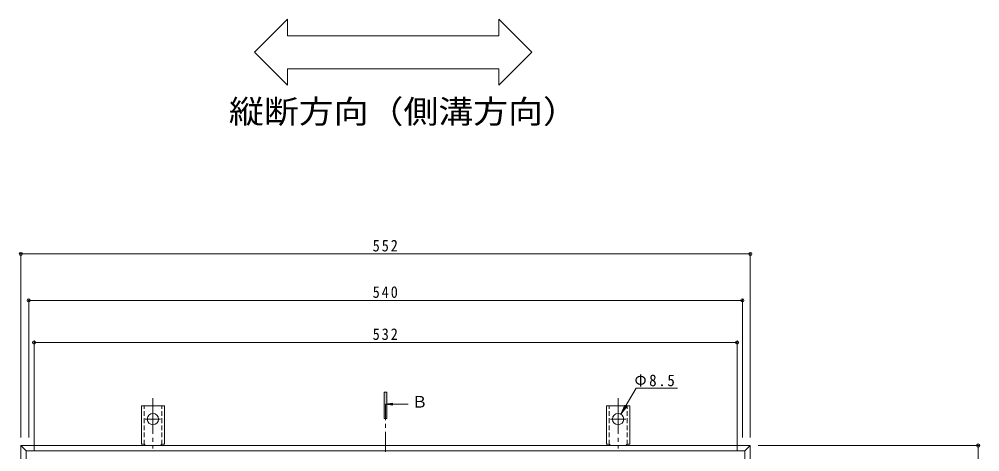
# Model space of a CAD drawing. Units: millimetres at full size, sheet at 1:3. Extents: x -962 to 1153, y -824 to 816.
# Drawn here: x -830 to -103, y 405 to 732 of the extents above; entities that cross this region are included whole.
import ezdxf
from ezdxf.enums import TextEntityAlignment as Align

# ---------------------------------------------------------------- set-up
doc = ezdxf.new("R2010")
doc.units = ezdxf.units.MM
doc.header["$LTSCALE"] = 3
doc.header["$PDMODE"] = 32
doc.header["$PDSIZE"] = 2.4
for name, pattern in [('CHAIN1', [8, 5, -1, 1, -1]), ('CHAIN2', [12, 9, -1, 1, -1]), ('DASHED1', [1.8, 1.2, -0.6])]:
    doc.linetypes.add(name, pattern=pattern)
for name, color, linetype, lineweight in [('0-1_躯体', 2, 'Continuous', 9), ('0-4_その他', 2, 'Continuous', 9), ('0-5_寸法', 7, 'Continuous', 9)]:
    doc.layers.add(name, color=color, linetype=linetype, lineweight=lineweight)
doc.styles.add('ＭＳ ゴシック', font='')
doc.styles.get('ＭＳ ゴシック').set_extended_font_data('MS Gothic')

msp = doc.modelspace()

# ---------------------------------------------------------------- linework, layer by layer
at = {"layer": '0-1_躯体', "linetype": 'CHAIN2'}
for p, q in [((-728.453, 445.188), (-728.453, 407.076)), ((-376.452, 445.188), (-376.452, 407.076)), ((-728.453, 429.241), (-734.229, 429.241)), ((-728.453, 429.241), (-722.677, 429.241)), ((-376.452, 429.241), (-382.229, 429.241)), ((-376.452, 429.241), (-370.676, 429.241))]:
    msp.add_line(p, q, dxfattribs=at)
at = {"layer": '0-1_躯体'}
for p, q in [((-737.203, 410.241), (-737.203, 439.241)), ((-728.453, 439.241), (-737.203, 439.241)), ((-728.453, 439.241), (-719.703, 439.241)), ((-719.703, 410.241), (-719.703, 439.241)), ((-385.202, 410.241), (-385.202, 439.241)), ((-376.452, 439.241), (-385.202, 439.241)), ((-376.452, 439.241), (-367.702, 439.241)), ((-367.702, 410.241), (-367.702, 439.241)), ((-828.453, 409.241), (-824.453, 405.241)), ((-828.453, 409.241), (-276.453, 409.241)), ((-828.453, -142.76), (-828.453, 409.241)), ((-737.203, 410.241), (-735.953, 410.241)), ((-719.703, 410.241), (-720.953, 410.241)), ((-385.202, 410.241), (-383.952, 410.241)), ((-367.702, 410.241), (-368.952, 410.241)), ((-280.453, 405.241), (-276.453, 409.241)), ((-276.453, -142.76), (-276.453, 409.241)), ((-824.453, 405.241), (-280.453, 405.241)), ((-824.453, -138.76), (-824.453, 405.241)), ((-280.453, -138.76), (-280.453, 405.241))]:
    msp.add_line(p, q, dxfattribs=at)
at = {"layer": '0-1_躯体', "linetype": 'DASHED1'}
for p, q in [((-735.203, 410.095), (-735.203, 439.241)), ((-721.703, 410.095), (-721.703, 439.241)), ((-383.202, 410.095), (-383.202, 439.241)), ((-369.702, 410.095), (-369.702, 439.241))]:
    msp.add_line(p, q, dxfattribs=at)
at = {"layer": '0-1_躯体'}
for centre in [(-728.453, 429.241), (-376.452, 429.241)]:
    msp.add_circle(centre, 4.25, dxfattribs=at)
for centre, start, end in [((-735.953, 408.241), 30.00051, 90), ((-720.953, 408.241), 90, 149.99949), ((-383.952, 408.241), 30.00051, 90), ((-368.952, 408.241), 90, 149.99949)]:
    msp.add_arc(centre, 2, start, end, dxfattribs=at)
at = {"layer": '0-4_その他', "color": 7}
for p, q in [((-828.453, 555.241), (-828.453, 415.241)), ((-828.453, 554.341), (-276.453, 554.341)), ((-276.453, 555.241), (-276.453, 415.241)), ((-822.453, 520.08), (-822.453, 415.241)), ((-822.453, 519.18), (-282.453, 519.18)), ((-282.453, 520.08), (-282.453, 415.241)), ((-818.452, 488.216), (-818.452, 405.24)), ((-818.452, 487.316), (-286.453, 487.316)), ((-286.453, 488.216), (-286.453, 405.24)), ((-103.077, 409.241), (-270.453, 409.241)), ((-103.977, 409.241), (-103.977, -142.76))]:
    msp.add_line(p, q, dxfattribs=at)
for p in [(-828.453, 554.341), (-276.453, 554.341), (-822.453, 519.18), (-282.453, 519.18), (-818.452, 487.316), (-286.453, 487.316), (-103.977, 409.241)]:
    msp.add_point(p, dxfattribs=at)
at = {"layer": '0-5_寸法'}
for p, q in [((-651.634, 707.164), (-626.634, 732.164)), ((-626.634, 719.664), (-626.634, 732.164)), ((-441.686, 707.164), (-466.686, 732.164)), ((-466.686, 719.664), (-466.686, 732.164)), ((-626.634, 719.664), (-466.686, 719.664)), ((-651.634, 707.164), (-626.634, 682.164)), ((-441.686, 707.164), (-466.686, 682.164)), ((-626.634, 682.164), (-626.634, 694.664)), ((-626.634, 694.664), (-466.686, 694.664)), ((-466.686, 682.164), (-466.686, 694.664)), ((-374.327, 432.921), (-362.853, 452.795)), ((-362.853, 452.795), (-331.426, 452.795)), ((-374.327, 432.921), (-371.457, 439.85)), ((-374.327, 432.921), (-369.762, 438.871))]:
    msp.add_line(p, q, dxfattribs=at)
at = {"layer": '0-5_寸法', "color": 4}
for p, q in [((-553.453, 429.618), (-553.453, 449.618)), ((-552.453, 440.648), (-546.848, 441.385)), ((-552.453, 440.648), (-546.848, 439.91)), ((-552.453, 440.648), (-535.237, 440.648))]:
    msp.add_line(p, q, dxfattribs=at)
at = {"layer": '0-5_寸法', "color": 4, "linetype": 'CHAIN1'}
msp.add_line((-552.453, 404.585), (-552.453, 440.648), dxfattribs=at)
at = {"layer": '0-5_寸法', "color": 4}
msp.add_lwpolyline([(-553.453, 449.618), (-551.453, 449.618), (-551.453, 429.618), (-553.453, 429.618)], dxfattribs=at)
msp.add_solid([(-553.453, 449.618), (-553.453, 429.618), (-551.453, 449.618), (-551.453, 429.618)], dxfattribs=at)

# ---------------------------------------------------------------- texts
at = {"layer": '0-4_その他', "char_height": 8.798, "attachment_point": 7, "style": 'ＭＳ ゴシック'}
for s, insert in [('\\T1.27;\\W0.9;552', (-562.203, 556.141)), ('\\T1.27;\\W0.9;540', (-562.203, 520.98)), ('\\T1.27;\\W0.9;532', (-562.203, 489.116))]:
    msp.add_mtext(s, dxfattribs=dict(at, insert=insert))
at = {"layer": '0-5_寸法', "color": 6, "style": 'ＭＳ ゴシック', "width": 1.1}
msp.add_text('縦断方向（側溝方向）', height=17.6, dxfattribs=at).set_placement((-670.957, 648.125), align=Align.BOTTOM_LEFT)
at = {"layer": '0-5_寸法', "color": 2, "style": 'ＭＳ ゴシック'}
msp.add_text('Ｂ', height=8.798, dxfattribs=at).set_placement((-532.618, 435.349), align=Align.BOTTOM_LEFT)
at = {"layer": '0-5_寸法', "color": 2, "insert": (-364.046, 453.94), "char_height": 8.798, "attachment_point": 7, "style": 'ＭＳ ゴシック'}
msp.add_mtext('\\T1.21;\\W0.95;Φ8.5', dxfattribs=at)

doc.saveas('drawing.dxf')
